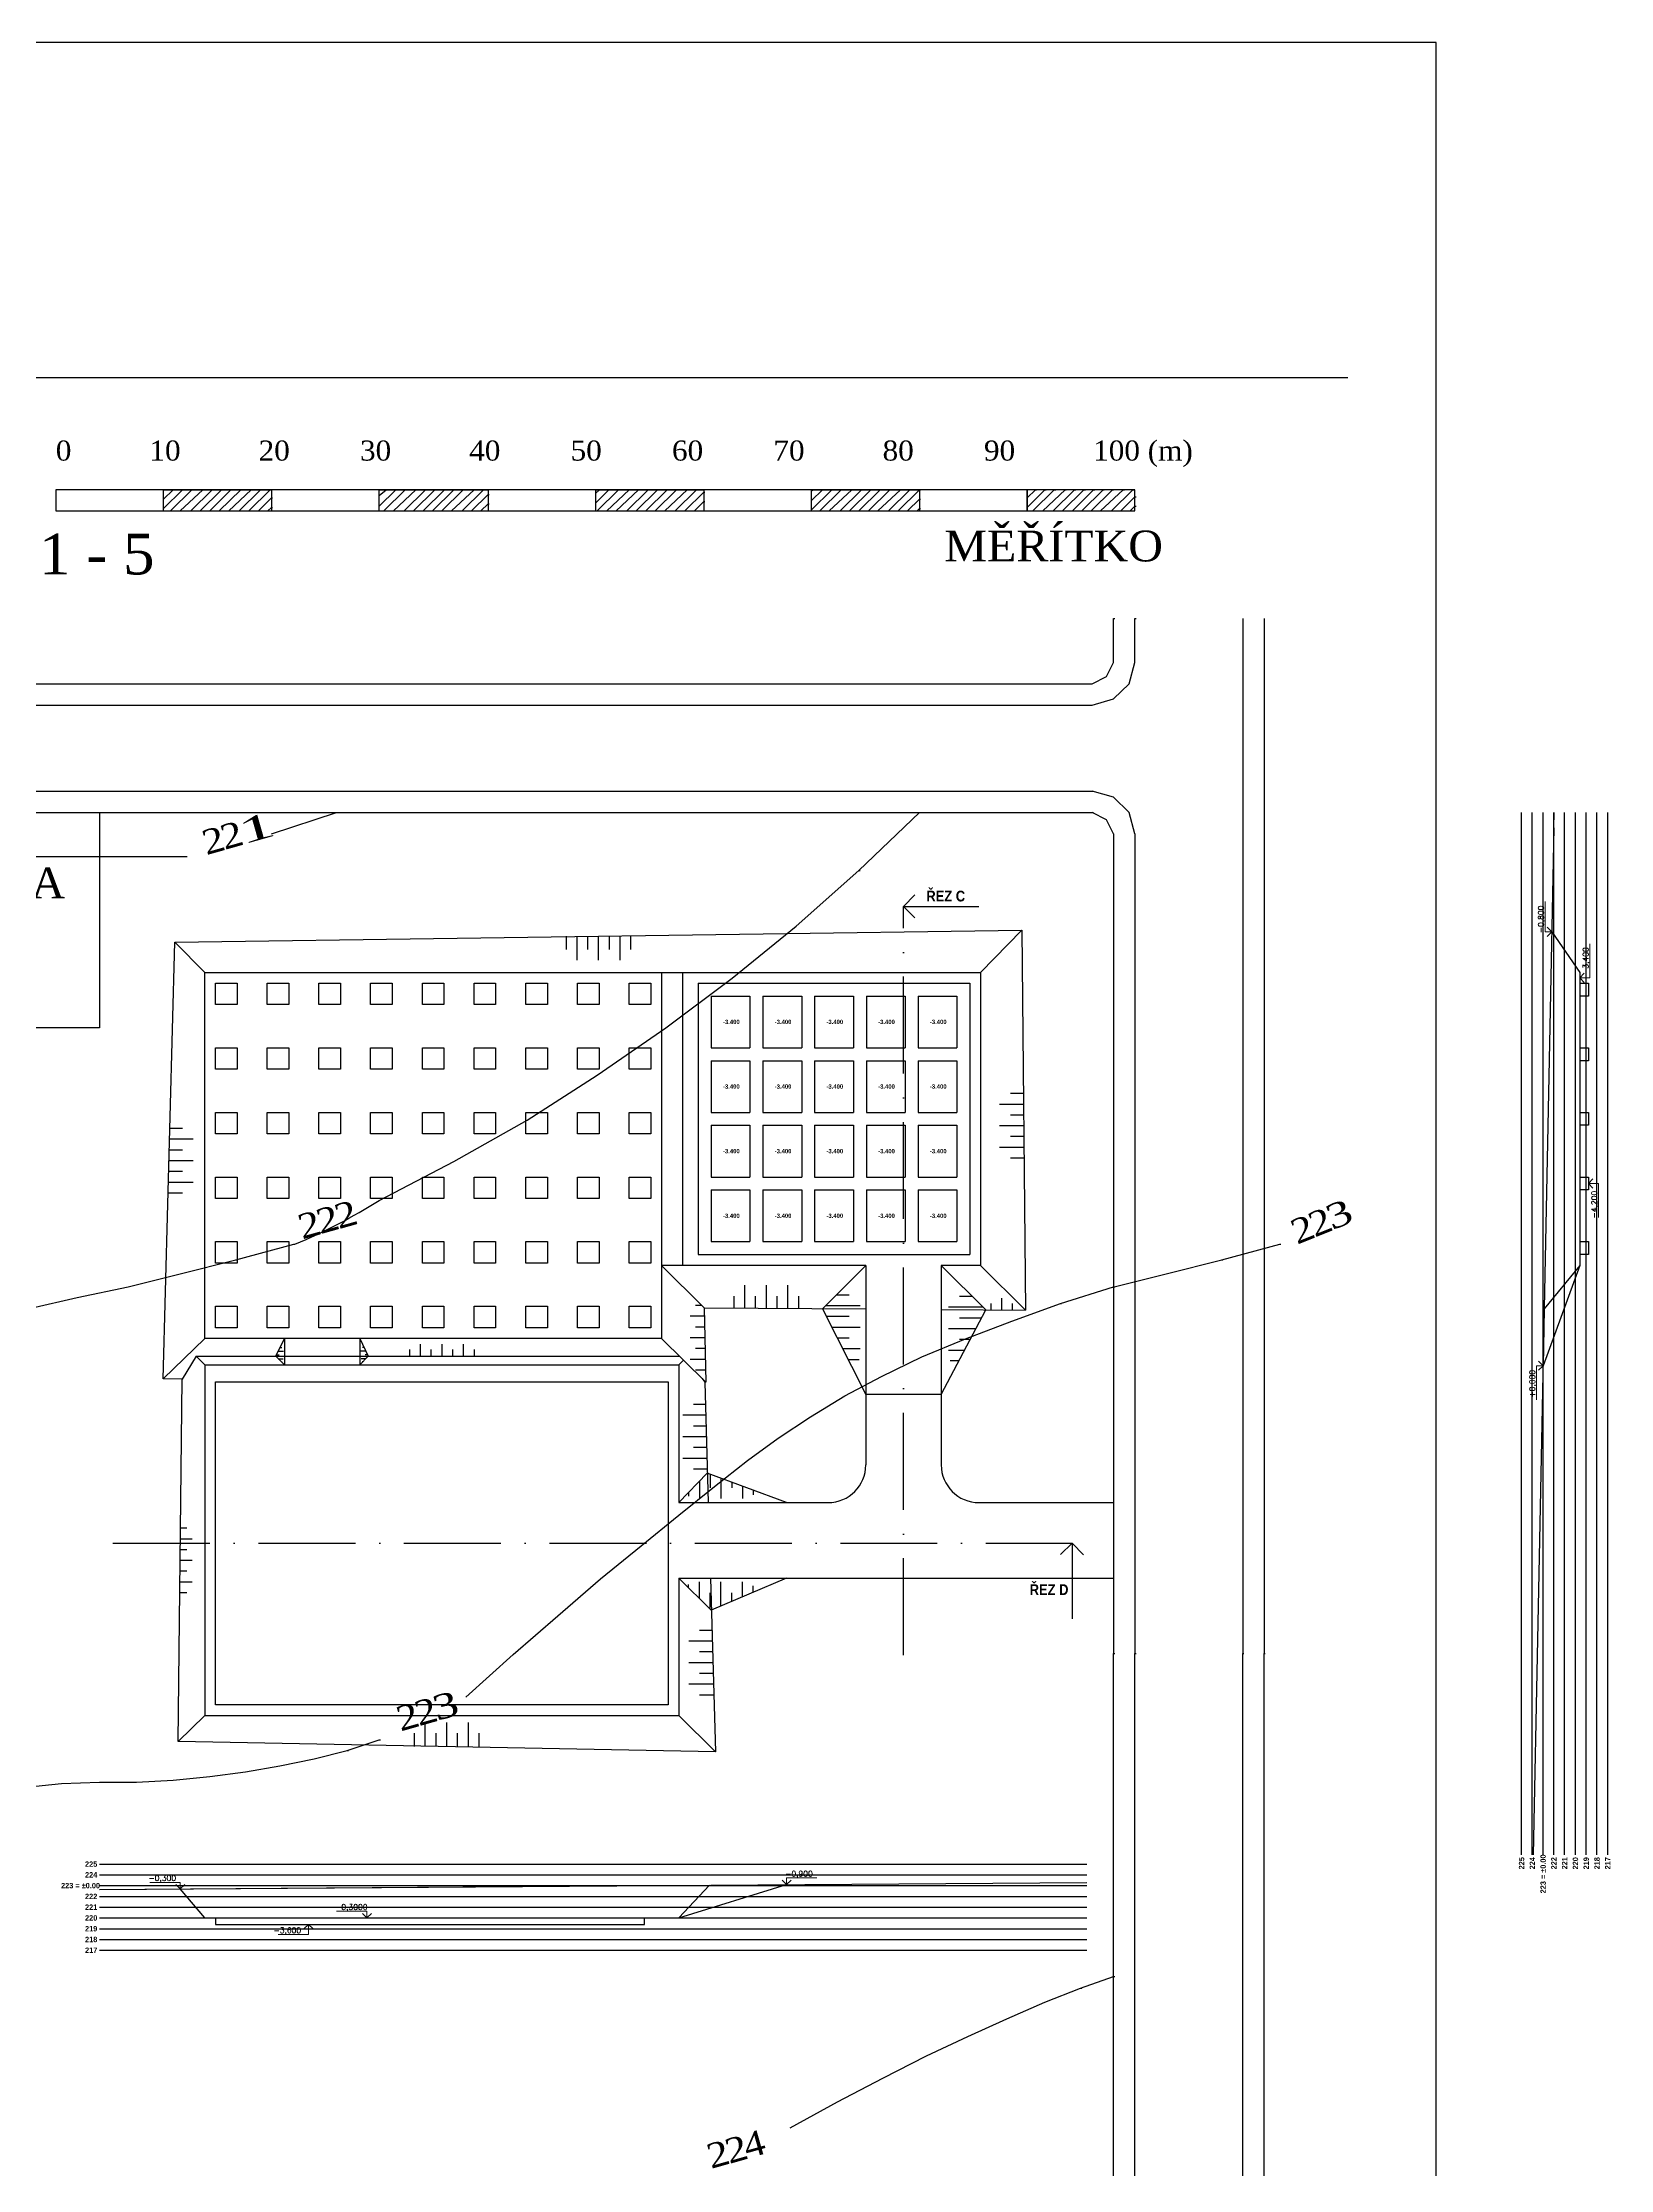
# Model space of a CAD drawing. Header units: millimetres. Extents: x -51 to 2999949, y -1641567 to 415040.
# Drawn here: x 1320620 to 1466125, y -521477 to -324029 of the extents above; entities that cross this region are included whole.
import ezdxf

# ---------------------------------------------------------------- set-up
doc = ezdxf.new("R2010")
doc.units = ezdxf.units.MM
doc.header["$LTSCALE"] = 75
doc.header["$MEASUREMENT"] = 0
doc.linetypes.add('ACAD_ISO10W100', pattern=[18, 12, -3, 0, -3])
doc.layers.get('0').update_dxf_attribs({"linetype": 'CONTINUOUS'})
for name, color, linetype in [('cesty', 161, 'CONTINUOUS'), ('DNO', 210, 'CONTINUOUS'), ('objekt A patky', 130, 'CONTINUOUS'), ('objekt A+B', 10, 'CONTINUOUS'), ('objekt B pasy', 140, 'CONTINUOUS'), ('objekt C', 30, 'CONTINUOUS'), ('objekt C deska', 150, 'CONTINUOUS'), ('svahování', 80, 'CONTINUOUS'), ('TEXT hloubky ŘEZ', 255, 'CONTINUOUS'), ('TEXT hlouby PPD', 255, 'CONTINUOUS'), ('ŘEZ', 10, 'ACAD_ISO10W100'), ('ŘEZ bílá', 251, 'CONTINUOUS'), ('ŘEZ červená', 10, 'CONTINUOUS')]:
    doc.layers.add(name, color=color, linetype=linetype)
doc.layers.add('texty', color=255, linetype='CONTINUOUS', lineweight=15)
doc.styles.add('hloubky patek a pasu', font='ariblk.ttf', dxfattribs={"width": 0.75, "height": 400})
doc.styles.add('romans', font='romans.shx')
doc.styles.add('TIMESNEWROMAN', font='times.ttf')
doc.styles.add('ŘEZ', font='ariblk.ttf', dxfattribs={"width": 0.75, "height": 1000})
doc.styles.add('ŘEZ HLOUBKY', font='ariblk.ttf', dxfattribs={"width": 0.75, "height": 500})

# ---------------------------------------------------------------- blocks, each defined once
blk = doc.blocks.new('*U48')
at = {"layer": 'objekt A patky', "extrusion": (3.35875e-15, -3.39308e-16, -1)}
blk.add_lwpolyline([(1000, 1000), (-1000, 1000), (-1000, -1000), (1000, -1000)], close=True, dxfattribs=at)
blk = doc.blocks.new('*U49')
at = {"layer": 'objekt A patky', "color": 0, "linetype": 'ByBlock', "lineweight": -2, "transparency": 16777216}
for p in [(-38400, 30000), (-33600, 30000), (-28800, 30000), (-24000, 30000), (-19200, 30000), (-14400, 30000), (-9600, 30000), (-4800, 30000), (0, 30000), (-38400, 24000), (-33600, 24000), (-28800, 24000), (-24000, 24000), (-19200, 24000), (-14400, 24000), (-9600, 24000), (-4800, 24000), (0, 24000), (-38400, 18000), (-33600, 18000), (-28800, 18000), (-24000, 18000), (-19200, 18000), (-14400, 18000), (-9600, 18000), (-4800, 18000), (0, 18000), (-38400, 12000), (-33600, 12000), (-28800, 12000), (-24000, 12000), (-19200, 12000), (-14400, 12000), (-9600, 12000), (-4800, 12000), (0, 12000), (-38400, 6000), (-33600, 6000), (-28800, 6000), (-24000, 6000), (-19200, 6000), (-14400, 6000), (-9600, 6000), (-4800, 6000), (0, 6000), (-38400, 0), (-33600, 0), (-28800, 0), (-24000, 0), (-19200, 0), (-14400, 0), (-9600, 0), (-4800, 0), (0, 0)]:
    blk.add_blockref('*U48', p, dxfattribs=at)
blk = doc.blocks.new('*U46')
at = {"layer": 'DNO'}
for p, q in [((-400, 600), (400, 600)), ((400, 600), (400, -600)), ((400, -600), (-400, -600))]:
    blk.add_line(p, q, dxfattribs=at)
blk = doc.blocks.new('*U47')
at = {"layer": 'DNO', "color": 0, "linetype": 'ByBlock', "lineweight": -2, "transparency": 16777216}
for p in [(0, 0), (0, -6000), (0, -12000), (0, -18000), (0, -24000)]:
    blk.add_blockref('*U46', p, dxfattribs=at)

msp = doc.modelspace()

# ---------------------------------------------------------------- linework, layer by layer
for p, q in [((1248166.6185, -355109.7774), (1441752.1823, -355109.7774)), ((1269847.5854, -393533.6957), (1418142.3038, -393533.6957)), ((1269847.5854, -395514.0429), (1418142.3038, -395514.0429)), ((1331855.6645, -399577.6082), (1334041.7669, -399577.6082))]:
    msp.add_line(p, q)
msp.add_lwpolyline([(1239948.9938, -324028.7453), (1239948.9938, -621028.7453), (1449948.9938, -621028.7453), (1449948.9938, -324028.7453)], close=True)
for points in [[(1321851.0381, -367506.2352), (1331855.6645, -367506.2352), (1331855.6645, -365551.6059), (1341860.2843, -365551.6059), (1341860.2843, -367506.2352), (1351864.9041, -367506.2352), (1351864.9041, -365551.6059), (1361972.395, -365551.6059), (1361972.395, -367506.2352), (1371977.0279, -367506.2352), (1371977.0279, -365551.6059), (1381981.6346, -365551.6059), (1381981.6346, -367506.2352), (1391986.2675, -367506.2352), (1391986.2675, -365551.6059), (1401990.8873, -365551.6059), (1401990.8873, -367506.2352), (1411995.5072, -367506.2352), (1411995.5072, -365551.6059), (1321851.0381, -365551.6059), (1321851.0381, -367506.2352), (1412098.3783, -367506.2352)], [(1331855.6645, -366426.0626), (1332730.1081, -365551.6059), (1332832.9792, -365551.6059)], [(1331855.6645, -367300.493), (1333604.5386, -365551.6059), (1333707.4097, -365551.6059)], [(1332498.635, -367506.2352), (1334478.9821, -365551.6059), (1334607.5841, -365551.6059)], [(1333398.7964, -367506.2352), (1335482.0146, -365551.6059), (1335584.8857, -365551.6059)], [(1334376.098, -367506.2352), (1336356.4582, -365551.6059), (1336459.3293, -365551.6059)], [(1335250.5546, -367506.2352), (1337230.9018, -365551.6059), (1337359.4906, -365551.6059)], [(1336150.7029, -367506.2352), (1338105.3322, -365551.6059), (1338233.9211, -365551.6059)], [(1337025.1465, -367506.2352), (1339005.4936, -365551.6059), (1339108.3778, -365551.6059)], [(1337899.5901, -367506.2352), (1339982.8083, -365551.6059), (1340085.6794, -365551.6059)], [(1338876.8916, -367506.2352), (1340857.2519, -365551.6059), (1340985.8407, -365551.6059)], [(1339777.0661, -367506.2352), (1341757.4132, -365551.6059), (1341860.2843, -365551.6059)], [(1340651.4966, -367506.2352), (1341860.2843, -366297.4475), (1341963.1554, -366297.4475)], [(1341525.9402, -367506.2352), (1341860.2843, -367197.6219), (1341963.1554, -367197.6219)], [(1351864.9041, -366091.7053), (1352507.8746, -365551.6059), (1352636.4766, -365551.6059)], [(1351864.9041, -367069.0331), (1353408.036, -365551.6059), (1353510.9071, -365551.6059)], [(1352302.1194, -367506.2352), (1354282.4665, -365551.6059), (1354385.3507, -365551.6059)], [(1353176.5629, -367506.2352), (1355259.7942, -365551.6059), (1355388.3831, -365551.6059)], [(1354179.5954, -367506.2352), (1356159.9425, -365551.6059), (1356262.8136, -365551.6059)], [(1355054.039, -367506.2352), (1357034.3861, -365551.6059), (1357137.2703, -365551.6059)], [(1355928.4825, -367506.2352), (1357908.8297, -365551.6059), (1358011.7008, -365551.6059)], [(1356802.913, -367506.2352), (1358783.2602, -365551.6059), (1358886.1443, -365551.6059)], [(1357677.3566, -367506.2352), (1359657.7168, -365551.6059), (1359786.3057, -365551.6059)], [(1358577.518, -367506.2352), (1360660.7362, -365551.6059), (1360763.6073, -365551.6059)], [(1359554.8326, -367506.2352), (1361535.1798, -365551.6059), (1361638.064, -365551.6059)], [(1360429.2762, -367506.2352), (1361972.395, -365988.8342), (1362075.2792, -365988.8342)], [(1361303.7067, -367506.2352), (1361972.395, -366863.2647), (1362075.2792, -366863.2647)], [(1371977.0279, -365860.2453), (1372311.359, -365551.6059), (1372414.2432, -365551.6059)], [(1371977.0279, -366760.3936), (1373185.8156, -365551.6059), (1373288.6867, -365551.6059)], [(1372079.899, -367506.2352), (1374060.2461, -365551.6059), (1374188.835, -365551.6059)], [(1372980.0473, -367506.2352), (1375063.2786, -365551.6059), (1375166.1628, -365551.6059)], [(1373854.5039, -367506.2352), (1375937.7222, -365551.6059), (1376040.5933, -365551.6059)], [(1374831.8055, -367506.2352), (1376812.1527, -365551.6059), (1376915.0368, -365551.6059)], [(1375706.2491, -367506.2352), (1377686.6093, -365551.6059), (1377815.1982, -365551.6059)], [(1376606.4105, -367506.2352), (1378586.7576, -365551.6059), (1378689.6287, -365551.6059)], [(1377480.841, -367506.2352), (1379461.2012, -365551.6059), (1379564.0723, -365551.6059)], [(1378355.2976, -367506.2352), (1380438.5158, -365551.6059), (1380567.1047, -365551.6059)], [(1379332.5992, -367506.2352), (1381312.9463, -365551.6059), (1381441.5483, -365551.6059)], [(1380232.7737, -367506.2352), (1381981.6346, -365757.3481), (1382084.5188, -365757.3481)], [(1381107.2041, -367506.2352), (1381981.6346, -366631.8047), (1382084.5188, -366631.8047)], [(1391986.2675, -365654.477), (1392089.1386, -365551.6059), (1392217.7275, -365551.6059)], [(1391986.2675, -366528.9336), (1392989.3, -365551.6059), (1393092.1842, -365551.6059)], [(1391986.2675, -367403.3641), (1393863.7436, -365551.6059), (1393966.6147, -365551.6059)], [(1392757.8269, -367506.2352), (1394738.1741, -365551.6059), (1394841.0452, -365551.6059)], [(1393632.2705, -367506.2352), (1395715.5018, -365551.6059), (1395844.0907, -365551.6059)], [(1394635.303, -367506.2352), (1396615.6501, -365551.6059), (1396718.5212, -365551.6059)], [(1395509.7465, -367506.2352), (1397490.0937, -365551.6059), (1397592.9778, -365551.6059)], [(1396384.1901, -367506.2352), (1398364.5372, -365551.6059), (1398467.4083, -365551.6059)], [(1397258.6206, -367506.2352), (1399238.9677, -365551.6059), (1399341.8388, -365551.6059)], [(1398133.0642, -367506.2352), (1400242.0133, -365551.6059), (1400344.8844, -365551.6059)], [(1399136.0966, -367506.2352), (1401116.4438, -365551.6059), (1401219.3149, -365551.6059)], [(1400010.5402, -367506.2352), (1401990.8873, -365551.6059), (1402093.7715, -365551.6059)], [(1400884.9838, -367506.2352), (1401990.8873, -366426.0626), (1402093.7715, -366426.0626)], [(1411995.5072, -367506.2352), (1422000.127, -367506.2352), (1422000.127, -365551.6059), (1411995.5072, -365551.6059), (1411995.5072, -367506.2352), (1412098.3783, -367506.2352)], [(1411995.5072, -366297.4475), (1412767.0666, -365551.6059), (1412869.9507, -365551.6059)], [(1411995.5072, -367197.6219), (1413641.5101, -365551.6059), (1413744.3943, -365551.6059)], [(1412535.6066, -367506.2352), (1414515.9537, -365551.6059), (1414644.5426, -365551.6059)], [(1413435.7549, -367506.2352), (1415518.9862, -365551.6059), (1415621.8703, -365551.6059)], [(1414413.0826, -367506.2352), (1416393.4297, -365551.6059), (1416496.3008, -365551.6059)], [(1415287.5131, -367506.2352), (1417267.8602, -365551.6059), (1417396.4622, -365551.6059)], [(1416187.6745, -367506.2352), (1418142.3038, -365551.6059), (1418270.9058, -365551.6059)], [(1417062.118, -367506.2352), (1419042.4652, -365551.6059), (1419145.3363, -365551.6059)], [(1417936.5485, -367506.2352), (1419916.8957, -365551.6059), (1420019.7798, -365551.6059)], [(1418811.0052, -367506.2352), (1420894.2234, -365551.6059), (1421022.8123, -365551.6059)], [(1419814.0246, -367506.2352), (1421794.3717, -365551.6059), (1421897.2559, -365551.6059)], [(1420688.4681, -367506.2352), (1422000.127, -366194.5764), (1422103.0111, -366194.5764)], [(1421562.9117, -367506.2352), (1422000.127, -367069.0331), (1422103.0111, -367069.0331)], [(1401785.1321, -367506.2352), (1401990.8873, -367300.493), (1402093.7715, -367300.493)], [(1265784.0135, -377510.8681), (1265784.0135, -381574.4335), (1266324.1064, -383554.7806), (1267764.3607, -384969.3105), (1269847.5854, -385535.1277), (1418039.4327, -385535.1277), (1420019.7798, -384969.3105), (1421460.0406, -383554.7806), (1422000.127, -381574.4335), (1422000.127, -377510.8681), (1422103.0111, -377510.8681)], [(1267764.3607, -377510.8681), (1267764.3607, -381574.4335), (1268407.3312, -382886.0923), (1269847.5854, -383554.7806), (1418039.4327, -383554.7806), (1419351.0915, -382886.0923), (1420019.7798, -381574.4335), (1420019.7798, -377510.8681), (1420122.664, -377510.8681)], [(1432004.7468, -377510.8681), (1432004.7468, -473570.6542), (1432107.6179, -473570.6542)], [(1433985.0939, -377510.8681), (1433985.0939, -473570.6542), (1434087.9781, -473570.6542)], [(1422000.127, -397494.39), (1421460.0406, -395514.0429), (1420019.7798, -394073.7952), (1418039.4327, -393533.6957), (1418142.3038, -393533.6957)], [(1267764.3607, -415497.5647), (1267764.3607, -395514.0429), (1325914.6166, -395514.0429), (1325914.6166, -415497.5647), (1295797.873, -415497.5647), (1295797.873, -395514.0429), (1295797.873, -415497.5647), (1267764.3607, -415497.5647), (1267867.2383, -415497.5647)], [(1341860.2843, -397494.39), (1347904.1968, -395514.0429), (1348007.081, -395514.0429)], [(1396384.1901, -400889.267), (1401990.8873, -395514.0429), (1402093.7715, -395514.0429)], [(1420019.7798, -397494.39), (1419351.0915, -396182.7312), (1418039.4327, -395514.0429), (1418142.3038, -395514.0429)], [(1420019.7798, -397494.39), (1420019.7798, -473570.6542), (1420122.664, -473570.6542)], [(1422000.127, -397494.39), (1422000.127, -473570.6542), (1422103.0111, -473570.6542)], [(1267764.3607, -405492.9318), (1271725.0615, -404181.273), (1275454.2892, -402869.6142), (1278977.7682, -401892.3126), (1282269.7742, -400992.1381), (1285458.909, -400349.1676), (1288416.5708, -399911.9654), (1291271.3615, -399680.4793), (1293817.5258, -399577.6082), (1331958.5356, -399577.6082)], [(1351864.9041, -431520.3923), (1358783.2602, -427894.0291), (1365598.7582, -424061.9237), (1372079.899, -419895.4873), (1378458.1687, -415497.5647), (1384630.6832, -410893.8999), (1390571.7376, -406058.749), (1396384.1901, -400889.267), (1396487.0612, -400889.267)], [(1338568.2784, -437024.2053), (1343943.5025, -435583.9576), (1344046.3736, -435583.9576)], [(1430059.47, -437024.2053), (1435434.6942, -435583.9576), (1435537.5653, -435583.9576)], [(1267764.3607, -455567.4795), (1274142.6304, -453149.9171), (1280057.954, -451066.6858), (1285664.6577, -449189.2098), (1290834.1397, -447543.2199), (1295669.2776, -446231.5611), (1300067.2001, -445022.7733), (1304156.4898, -444148.3167), (1307885.7175, -443608.2172), (1311512.0742, -443042.4262), (1315369.8973, -442296.5846), (1319536.3469, -441524.999), (1323831.3918, -440521.9797), (1328563.6455, -439544.6519), (1333398.7964, -438335.8642), (1338568.2784, -437024.2053), (1338671.1495, -437024.2053)], [(1419951.4623, -439566.0014), (1420054.8371, -439544.6519), (1424889.9881, -438335.8642), (1430059.47, -437024.2053), (1430162.3411, -437024.2053)], [(1415081.7709, -441087.7969), (1420019.7798, -439544.6519), (1420122.664, -439544.6519)], [(1359889.1768, -477634.2326), (1364287.0994, -473673.5253), (1368453.5358, -470072.9061), (1372414.2432, -466652.2982), (1376169.1821, -463591.7653), (1379666.9564, -460736.9615), (1382984.6802, -458087.926), (1386045.2262, -455670.3506), (1388900.0038, -453587.1324), (1391883.3964, -451606.7852), (1395072.5313, -449652.1559), (1398467.4083, -447877.551), (1402222.3604, -446025.7927), (1406285.9257, -444379.8028), (1410580.9772, -442733.7868), (1415081.7709, -441087.7969), (1415184.642, -441087.7969)], [(1265784.0135, -473570.6542), (1265784.0135, -555587.9794), (1266324.1064, -557671.2042), (1267764.3607, -559111.4584), (1269847.5854, -559651.5513), (1418039.4327, -559651.5513), (1420019.7798, -559111.4584), (1421460.0406, -557671.2042), (1422000.127, -555587.9794), (1422000.127, -473570.6542), (1422103.0111, -473570.6542)], [(1267764.3607, -473570.6542), (1267764.3607, -555587.9794), (1268407.3312, -557002.5159), (1269847.5854, -557671.2042), (1418039.4327, -557671.2042), (1419351.0915, -557002.5159), (1420019.7798, -555587.9794), (1420019.7798, -473570.6542), (1420122.664, -473570.6542)], [(1432004.7468, -575674.3789), (1432004.7468, -473570.6542), (1432107.6179, -473570.6542)], [(1433985.0939, -575674.3789), (1433985.0939, -473570.6542), (1434087.9781, -473570.6542)], [(1348881.5245, -482572.2416), (1351864.9041, -481594.94), (1351967.7883, -481594.94)], [(1319099.1251, -485992.8495), (1322391.1376, -485658.5053), (1325914.6166, -485529.9165), (1329335.2179, -485529.9165), (1332730.1081, -485324.1612), (1336150.7029, -484989.817), (1339442.7089, -484552.5887), (1342631.8437, -484012.5023), (1345820.9786, -483343.801), (1348881.5245, -482572.2416), (1349010.1134, -482572.2416)], [(1390005.9204, -517601.2894), (1394403.843, -515183.714), (1398595.9972, -512997.6116), (1402659.5756, -510914.3802), (1406491.681, -509139.7884), (1410118.0311, -507493.7854), (1413641.5101, -505950.6535), (1416933.5292, -504638.9947), (1417062.118, -504638.9947)], [(1416933.5292, -504638.9947), (1420019.7798, -503558.8089), (1420122.664, -503558.8089)]]:
    msp.add_lwpolyline(points)
msp.add_open_spline([(1344046.3736, -435583.9576), (1346855.9695, -434432.8549), (1349416.5218, -433032.7085), (1351864.9041, -431520.3923)], degree=3)
at = {"layer": 'cesty'}
for p, q in [((1397019.7798, -437545.6542), (1392997.2698, -441568.1643)), ((1397019.7798, -437545.6542), (1397019.7798, -456070.6542)), ((1404019.7798, -437545.6542), (1404019.7798, -456070.6542)), ((1404019.7798, -437545.6542), (1408154.5737, -441680.4481)), ((1404019.7798, -437545.6542), (1404019.7798, -449545.6542)), ((1392997.2698, -441568.1643), (1397019.7798, -449545.6542)), ((1397019.7798, -441597.9626), (1397019.7798, -453597.9626)), ((1404019.7798, -449545.6542), (1408154.5737, -441680.4481)), ((1342262.7267, -445988.6011), (1343069.7798, -444345.6542)), ((1343069.7798, -446795.6542), (1342262.7267, -445988.6011)), ((1343069.7798, -444345.6542), (1343069.7798, -446795.6542)), ((1350069.7798, -444345.6542), (1350069.7798, -446795.6542)), ((1350069.7798, -444345.6542), (1350848.9011, -445988.6011)), ((1350069.7798, -446795.6542), (1350848.9011, -445988.6011)), ((1404019.7798, -449545.6542), (1397019.7798, -449545.6542)), ((1379669.7798, -459570.6542), (1382313.0059, -456832.6675)), ((1389669.7798, -459570.6542), (1382313.0059, -456832.6675)), ((1379669.7798, -459570.6542), (1393519.7798, -459570.6542)), ((1379669.7798, -459570.6542), (1389669.7798, -459570.6542)), ((1407519.7798, -459570.6542), (1416019.7798, -459570.6542)), ((1407519.7798, -459570.6542), (1420019.7798, -459570.6542)), ((1379669.7798, -466570.6542), (1420019.7798, -466570.6542)), ((1379669.7798, -466570.6542), (1382680.984, -469554.1628)), ((1389669.7798, -466570.6542), (1382680.984, -469554.1628))]:
    msp.add_line(p, q, dxfattribs=at)
for centre, start, end in [((1393519.7798, -456070.6542), 270, 0), ((1407519.7798, -456070.6542), 180, 270)]:
    msp.add_arc(centre, 3500, start, end, dxfattribs=at)
at = {"layer": 'DNO'}
for p, q in [((1460681.6732, -406579.7231), (1463275.0075, -410345.6542)), ((1463275.0075, -410345.6542), (1463275.0075, -437545.6542)), ((1463275.0075, -437545.6542), (1459875.0075, -446865.422)), ((1463275.0075, -437545.6542), (1459980.4811, -441597.9626)), ((1459980.4811, -441597.9626), (1459875.0075, -446865.422)), ((1335669.7798, -498126.9164), (1333400.9031, -495434.8726)), ((1379669.7798, -498126.9164), (1389669.7798, -495032.5409)), ((1379669.7798, -498126.9164), (1382501.3986, -495083.796)), ((1335669.7798, -498126.9164), (1379669.7798, -498126.9164)), ((1336669.7798, -498126.9164), (1336669.7798, -498726.9164)), ((1336669.7798, -498726.9164), (1376470.7233, -498726.9164)), ((1376470.7233, -498726.9164), (1376470.7233, -498126.9164))]:
    msp.add_line(p, q, dxfattribs=at)
at = {"layer": 'objekt A+B'}
for p, q in [((1332896.208, -407535.318), (1411498.657, -406424.5796)), ((1407669.7798, -410345.6542), (1411498.657, -406424.5796)), ((1411498.657, -406424.5796), (1411841.4152, -441707.7598)), ((1331800.0449, -448091.7656), (1332896.208, -407535.318)), ((1332896.208, -407535.318), (1335669.7798, -410345.6542)), ((1335669.7798, -410345.6542), (1407669.7798, -410345.6542)), ((1335669.7798, -444345.6542), (1335669.7798, -410345.6542)), ((1378069.7798, -410345.6542), (1378069.7798, -437545.6542)), ((1378069.7798, -410345.6542), (1378069.7798, -437545.6542)), ((1380019.7798, -410345.6542), (1380019.7798, -437545.6542)), ((1380019.7798, -410345.6542), (1380019.7798, -437545.6542)), ((1407669.7798, -410345.6542), (1407669.7798, -437545.6542)), ((1397019.7798, -437545.6542), (1378069.7798, -437545.6542)), ((1378069.7798, -437545.6542), (1378069.7798, -444345.6542)), ((1378069.7798, -437545.6542), (1382010.904, -441486.7784)), ((1407669.7798, -437545.6542), (1404019.7798, -437545.6542)), ((1407669.7798, -437545.6542), (1411831.8143, -441707.6887)), ((1382010.904, -441486.7784), (1382185.7949, -448383.0771)), ((1382010.904, -441486.7784), (1397019.7798, -441597.9626)), ((1404019.7798, -441649.8179), (1411841.4152, -441707.7598)), ((1335669.7798, -444345.6542), (1331800.0449, -448091.7656)), ((1378069.7798, -444345.6542), (1335669.7798, -444345.6542)), ((1378069.7798, -444345.6542), (1382185.7949, -448383.0771)), ((1333562.1238, -448101.9533), (1331800.0449, -448091.7656)), ((1382185.7949, -448383.0771), (1382068.576, -448382.3993))]:
    msp.add_line(p, q, dxfattribs=at)
at = {"layer": 'objekt B pasy', "extrusion": (3.35875e-15, -3.39308e-16, -1)}
for p, q in [((1381469.7798, -411345.6542), (1381469.7798, -436545.6542)), ((1381469.7798, -411345.6542), (1406669.7798, -411345.6542)), ((1381469.7798, -411345.6542), (1381469.7798, -436545.6542)), ((1381469.7798, -411345.6542), (1406669.7798, -411345.6542)), ((1382669.7798, -412545.6542), (1386269.7798, -412545.6542)), ((1382669.7798, -412545.6542), (1382669.7798, -417345.6542)), ((1382669.7798, -412545.6542), (1386269.7798, -412545.6542)), ((1382669.7798, -412545.6542), (1382669.7798, -417345.6542)), ((1386269.7798, -412545.6542), (1386269.7798, -417345.6542)), ((1386269.7798, -412545.6542), (1386269.7798, -417345.6542)), ((1387469.7798, -412545.6542), (1391069.7798, -412545.6542)), ((1387469.7798, -412545.6542), (1387469.7798, -417345.6542)), ((1387469.7798, -412545.6542), (1391069.7798, -412545.6542)), ((1387469.7798, -412545.6542), (1387469.7798, -417345.6542)), ((1391069.7798, -412545.6542), (1391069.7798, -417345.6542)), ((1391069.7798, -412545.6542), (1391069.7798, -417345.6542)), ((1392269.7798, -412545.6542), (1395869.7798, -412545.6542)), ((1392269.7798, -412545.6542), (1392269.7798, -417345.6542)), ((1392269.7798, -412545.6542), (1395869.7798, -412545.6542)), ((1392269.7798, -412545.6542), (1392269.7798, -417345.6542)), ((1395869.7798, -412545.6542), (1395869.7798, -417345.6542)), ((1395869.7798, -412545.6542), (1395869.7798, -417345.6542)), ((1397069.7798, -412545.6542), (1400669.7798, -412545.6542)), ((1397069.7798, -412545.6542), (1397069.7798, -417345.6542)), ((1397069.7798, -412545.6542), (1400669.7798, -412545.6542)), ((1397069.7798, -412545.6542), (1397069.7798, -417345.6542)), ((1400669.7798, -412545.6542), (1400669.7798, -417345.6542)), ((1400669.7798, -412545.6542), (1400669.7798, -417345.6542)), ((1401869.7798, -412545.6542), (1405469.7798, -412545.6542)), ((1401869.7798, -412545.6542), (1401869.7798, -417345.6542)), ((1401869.7798, -412545.6542), (1405469.7798, -412545.6542)), ((1401869.7798, -412545.6542), (1401869.7798, -417345.6542)), ((1405469.7798, -412545.6542), (1405469.7798, -417345.6542)), ((1405469.7798, -412545.6542), (1405469.7798, -417345.6542)), ((1406669.7798, -411345.6542), (1406669.7798, -436545.6542)), ((1406669.7798, -411345.6542), (1406669.7798, -436545.6542)), ((1382669.7798, -417345.6542), (1386269.7798, -417345.6542)), ((1382669.7798, -417345.6542), (1386269.7798, -417345.6542)), ((1382669.7798, -418545.6542), (1386269.7798, -418545.6542)), ((1382669.7798, -418545.6542), (1382669.7798, -423345.6542)), ((1382669.7798, -418545.6542), (1386269.7798, -418545.6542)), ((1382669.7798, -418545.6542), (1382669.7798, -423345.6542)), ((1386269.7798, -418545.6542), (1386269.7798, -423345.6542)), ((1386269.7798, -418545.6542), (1386269.7798, -423345.6542)), ((1387469.7798, -417345.6542), (1391069.7798, -417345.6542)), ((1387469.7798, -417345.6542), (1391069.7798, -417345.6542)), ((1387469.7798, -418545.6542), (1391069.7798, -418545.6542)), ((1387469.7798, -418545.6542), (1387469.7798, -423345.6542)), ((1387469.7798, -418545.6542), (1391069.7798, -418545.6542)), ((1387469.7798, -418545.6542), (1387469.7798, -423345.6542)), ((1391069.7798, -418545.6542), (1391069.7798, -423345.6542)), ((1391069.7798, -418545.6542), (1391069.7798, -423345.6542)), ((1392269.7798, -417345.6542), (1395869.7798, -417345.6542)), ((1392269.7798, -417345.6542), (1395869.7798, -417345.6542)), ((1392269.7798, -418545.6542), (1395869.7798, -418545.6542)), ((1392269.7798, -418545.6542), (1392269.7798, -423345.6542)), ((1392269.7798, -418545.6542), (1395869.7798, -418545.6542)), ((1392269.7798, -418545.6542), (1392269.7798, -423345.6542)), ((1395869.7798, -418545.6542), (1395869.7798, -423345.6542)), ((1395869.7798, -418545.6542), (1395869.7798, -423345.6542)), ((1397069.7798, -417345.6542), (1400669.7798, -417345.6542)), ((1397069.7798, -417345.6542), (1400669.7798, -417345.6542)), ((1397069.7798, -418545.6542), (1400669.7798, -418545.6542)), ((1397069.7798, -418545.6542), (1397069.7798, -423345.6542)), ((1397069.7798, -418545.6542), (1400669.7798, -418545.6542)), ((1397069.7798, -418545.6542), (1397069.7798, -423345.6542)), ((1400669.7798, -418545.6542), (1400669.7798, -423345.6542)), ((1400669.7798, -418545.6542), (1400669.7798, -423345.6542)), ((1401869.7798, -417345.6542), (1405469.7798, -417345.6542)), ((1401869.7798, -417345.6542), (1405469.7798, -417345.6542)), ((1401869.7798, -418545.6542), (1405469.7798, -418545.6542)), ((1401869.7798, -418545.6542), (1401869.7798, -423345.6542)), ((1401869.7798, -418545.6542), (1405469.7798, -418545.6542)), ((1401869.7798, -418545.6542), (1401869.7798, -423345.6542)), ((1405469.7798, -418545.6542), (1405469.7798, -423345.6542)), ((1405469.7798, -418545.6542), (1405469.7798, -423345.6542)), ((1382669.7798, -423345.6542), (1386269.7798, -423345.6542)), ((1382669.7798, -423345.6542), (1386269.7798, -423345.6542)), ((1387469.7798, -423345.6542), (1391069.7798, -423345.6542)), ((1387469.7798, -423345.6542), (1391069.7798, -423345.6542)), ((1392269.7798, -423345.6542), (1395869.7798, -423345.6542)), ((1392269.7798, -423345.6542), (1395869.7798, -423345.6542)), ((1397069.7798, -423345.6542), (1400669.7798, -423345.6542)), ((1397069.7798, -423345.6542), (1400669.7798, -423345.6542)), ((1401869.7798, -423345.6542), (1405469.7798, -423345.6542)), ((1401869.7798, -423345.6542), (1405469.7798, -423345.6542)), ((1382669.7798, -424545.6542), (1386269.7798, -424545.6542)), ((1382669.7798, -424545.6542), (1382669.7798, -429345.6542)), ((1382669.7798, -424545.6542), (1386269.7798, -424545.6542)), ((1382669.7798, -424545.6542), (1382669.7798, -429345.6542)), ((1386269.7798, -424545.6542), (1386269.7798, -429345.6542)), ((1386269.7798, -424545.6542), (1386269.7798, -429345.6542)), ((1387469.7798, -424545.6542), (1391069.7798, -424545.6542)), ((1387469.7798, -424545.6542), (1387469.7798, -429345.6542)), ((1387469.7798, -424545.6542), (1391069.7798, -424545.6542)), ((1387469.7798, -424545.6542), (1387469.7798, -429345.6542)), ((1391069.7798, -424545.6542), (1391069.7798, -429345.6542)), ((1391069.7798, -424545.6542), (1391069.7798, -429345.6542)), ((1392269.7798, -424545.6542), (1395869.7798, -424545.6542)), ((1392269.7798, -424545.6542), (1392269.7798, -429345.6542)), ((1392269.7798, -424545.6542), (1395869.7798, -424545.6542)), ((1392269.7798, -424545.6542), (1392269.7798, -429345.6542)), ((1395869.7798, -424545.6542), (1395869.7798, -429345.6542)), ((1395869.7798, -424545.6542), (1395869.7798, -429345.6542)), ((1397069.7798, -424545.6542), (1400669.7798, -424545.6542)), ((1397069.7798, -424545.6542), (1397069.7798, -429345.6542)), ((1397069.7798, -424545.6542), (1400669.7798, -424545.6542)), ((1397069.7798, -424545.6542), (1397069.7798, -429345.6542)), ((1400669.7798, -424545.6542), (1400669.7798, -429345.6542)), ((1400669.7798, -424545.6542), (1400669.7798, -429345.6542)), ((1401869.7798, -424545.6542), (1405469.7798, -424545.6542)), ((1401869.7798, -424545.6542), (1401869.7798, -429345.6542)), ((1401869.7798, -424545.6542), (1405469.7798, -424545.6542)), ((1401869.7798, -424545.6542), (1401869.7798, -429345.6542)), ((1405469.7798, -424545.6542), (1405469.7798, -429345.6542)), ((1405469.7798, -424545.6542), (1405469.7798, -429345.6542)), ((1382669.7798, -429345.6542), (1386269.7798, -429345.6542)), ((1382669.7798, -429345.6542), (1386269.7798, -429345.6542)), ((1387469.7798, -429345.6542), (1391069.7798, -429345.6542)), ((1387469.7798, -429345.6542), (1391069.7798, -429345.6542)), ((1392269.7798, -429345.6542), (1395869.7798, -429345.6542)), ((1392269.7798, -429345.6542), (1395869.7798, -429345.6542)), ((1397069.7798, -429345.6542), (1400669.7798, -429345.6542)), ((1397069.7798, -429345.6542), (1400669.7798, -429345.6542)), ((1401869.7798, -429345.6542), (1405469.7798, -429345.6542)), ((1401869.7798, -429345.6542), (1405469.7798, -429345.6542)), ((1382669.7798, -430545.6542), (1386269.7798, -430545.6542)), ((1382669.7798, -430545.6542), (1382669.7798, -435345.6542)), ((1382669.7798, -430545.6542), (1386269.7798, -430545.6542)), ((1382669.7798, -430545.6542), (1382669.7798, -435345.6542)), ((1386269.7798, -430545.6542), (1386269.7798, -435345.6542)), ((1386269.7798, -430545.6542), (1386269.7798, -435345.6542)), ((1387469.7798, -430545.6542), (1391069.7798, -430545.6542)), ((1387469.7798, -430545.6542), (1387469.7798, -435345.6542)), ((1387469.7798, -430545.6542), (1391069.7798, -430545.6542)), ((1387469.7798, -430545.6542), (1387469.7798, -435345.6542)), ((1391069.7798, -430545.6542), (1391069.7798, -435345.6542)), ((1391069.7798, -430545.6542), (1391069.7798, -435345.6542)), ((1392269.7798, -430545.6542), (1395869.7798, -430545.6542)), ((1392269.7798, -430545.6542), (1392269.7798, -435345.6542)), ((1392269.7798, -430545.6542), (1395869.7798, -430545.6542)), ((1392269.7798, -430545.6542), (1392269.7798, -435345.6542)), ((1395869.7798, -430545.6542), (1395869.7798, -435345.6542)), ((1395869.7798, -430545.6542), (1395869.7798, -435345.6542)), ((1397069.7798, -430545.6542), (1400669.7798, -430545.6542)), ((1397069.7798, -430545.6542), (1397069.7798, -435345.6542)), ((1397069.7798, -430545.6542), (1400669.7798, -430545.6542)), ((1397069.7798, -430545.6542), (1397069.7798, -435345.6542)), ((1400669.7798, -430545.6542), (1400669.7798, -435345.6542)), ((1400669.7798, -430545.6542), (1400669.7798, -435345.6542)), ((1401869.7798, -430545.6542), (1405469.7798, -430545.6542)), ((1401869.7798, -430545.6542), (1401869.7798, -435345.6542)), ((1401869.7798, -430545.6542), (1405469.7798, -430545.6542)), ((1401869.7798, -430545.6542), (1401869.7798, -435345.6542)), ((1405469.7798, -430545.6542), (1405469.7798, -435345.6542)), ((1405469.7798, -430545.6542), (1405469.7798, -435345.6542)), ((1382669.7798, -435345.6542), (1386269.7798, -435345.6542)), ((1382669.7798, -435345.6542), (1386269.7798, -435345.6542)), ((1387469.7798, -435345.6542), (1391069.7798, -435345.6542)), ((1387469.7798, -435345.6542), (1391069.7798, -435345.6542)), ((1392269.7798, -435345.6542), (1395869.7798, -435345.6542)), ((1392269.7798, -435345.6542), (1395869.7798, -435345.6542)), ((1397069.7798, -435345.6542), (1400669.7798, -435345.6542)), ((1397069.7798, -435345.6542), (1400669.7798, -435345.6542)), ((1401869.7798, -435345.6542), (1405469.7798, -435345.6542)), ((1401869.7798, -435345.6542), (1405469.7798, -435345.6542)), ((1381469.7798, -436545.6542), (1406669.7798, -436545.6542)), ((1381469.7798, -436545.6542), (1406669.7798, -436545.6542))]:
    msp.add_line(p, q, dxfattribs=at)
at = {"layer": 'objekt C'}
for p, q in [((1334862.7267, -445988.6011), (1333562.1238, -448101.9533)), ((1335669.7798, -446795.6542), (1334862.7267, -445988.6011)), ((1334862.7267, -445988.6011), (1379744.7083, -445988.6011)), ((1333206.4049, -481735.8078), (1333562.1238, -448101.9533)), ((1335669.7798, -446795.6542), (1335669.7798, -479345.6542)), ((1335669.7798, -446795.6542), (1379669.7798, -446795.6542)), ((1379669.7798, -446795.6542), (1380106.3972, -446343.3839)), ((1379669.7798, -446795.6542), (1379669.7798, -459570.6542)), ((1381838.6105, -448042.5218), (1382068.576, -448382.3993)), ((1382068.576, -448382.3993), (1382392.2041, -459570.6542)), ((1379669.7798, -466570.6542), (1379669.7798, -479345.6542)), ((1382594.6839, -466570.6542), (1383061.4127, -482706.0925)), ((1335669.7798, -479345.6542), (1333206.4049, -481735.8078)), ((1335669.7798, -479345.6542), (1379669.7798, -479345.6542)), ((1379669.7798, -479345.6542), (1383061.4127, -482706.0925)), ((1383061.4127, -482706.0925), (1333206.4049, -481735.8078))]:
    msp.add_line(p, q, dxfattribs=at)
at = {"layer": 'objekt C deska', "extrusion": (1.93959e-16, -3.39308e-16, -1)}
for p, q in [((1336669.7798, -448345.6542), (1378669.7798, -448345.6542)), ((1336669.7798, -478345.6542), (1336669.7798, -448345.6542)), ((1378669.7798, -448345.6542), (1378669.7798, -478345.6542)), ((1378669.7798, -478345.6542), (1336669.7798, -478345.6542))]:
    msp.add_line(p, q, dxfattribs=at)
at = {"layer": 'svahování'}
for p, q in [((1369197.4325, -406979.9488), (1369197.4325, -408229.9488)), ((1370197.4325, -406979.9488), (1370197.4325, -409229.9488)), ((1371197.4325, -406979.9488), (1371197.4325, -408229.9488)), ((1372197.4325, -406979.9488), (1372197.4325, -409229.9488)), ((1373197.4325, -406965.8177), (1373197.4325, -408229.9488)), ((1374197.4325, -406951.6866), (1374197.4325, -409229.9488)), ((1375197.4325, -406937.5555), (1375197.4325, -408229.9488)), ((1411646.0646, -421598.5712), (1410439.3679, -421598.5712)), ((1411655.7791, -422598.5712), (1409439.3679, -422598.5712)), ((1411665.4936, -423598.5712), (1410439.3679, -423598.5712)), ((1332402.1826, -425813.5418), (1334598.1265, -425813.5418)), ((1332429.2107, -424813.5418), (1333598.1265, -424813.5418)), ((1411675.2081, -424598.5712), (1409439.3679, -424598.5712)), ((1411689.3679, -425598.5712), (1410439.3679, -425598.5712)), ((1332348.1265, -427813.5418), (1334598.1265, -427813.5418)), ((1332375.1545, -426813.5418), (1333598.1265, -426813.5418)), ((1411689.3679, -426598.5712), (1409439.3679, -426598.5712)), ((1411689.3679, -427598.5712), (1410439.3679, -427598.5712)), ((1332294.0703, -429813.5418), (1334598.1265, -429813.5418)), ((1332348.1265, -428813.5418), (1333598.1265, -428813.5418)), ((1332267.0422, -430813.5418), (1333598.1265, -430813.5418)), ((1385794.6452, -441514.808), (1385794.6452, -439397.5054)), ((1387794.6452, -441529.6238), (1387794.6452, -439397.5054)), ((1389794.6452, -441544.4396), (1389794.6452, -439397.5054)), ((1394295.0067, -440270.4273), (1395490.6182, -440270.4273)), ((1382030.9643, -442277.7959), (1380725.2647, -442277.7959)), ((1381801.9215, -441277.7959), (1381225.2647, -441277.7959)), ((1384794.6452, -441507.4001), (1384794.6452, -440397.5054)), ((1386794.6452, -441522.2159), (1386794.6452, -440397.5054)), ((1388794.6452, -441537.0317), (1388794.6452, -440397.5054)), ((1390794.6452, -441551.8475), (1390794.6452, -440397.5054)), ((1393295.0067, -441270.4273), (1396490.6182, -441270.4273)), ((1393351.3736, -442270.4273), (1395490.6182, -442270.4273)), ((1407912.8801, -441438.7545), (1404704.024, -441438.7545)), ((1406912.8801, -440438.7545), (1405704.024, -440438.7545)), ((1408640.6933, -441684.0492), (1408640.6933, -441084.7632)), ((1409640.6933, -441691.4571), (1409640.6933, -440584.7632)), ((1410640.6933, -441698.865), (1410640.6933, -441084.7632)), ((1382056.3244, -443277.7959), (1381225.2647, -443277.7959)), ((1393855.6062, -443270.4273), (1396490.6182, -443270.4273)), ((1407230.2197, -443438.7545), (1404704.024, -443438.7545)), ((1407755.9267, -442438.7545), (1405704.024, -442438.7545)), ((1342325.8146, -445860.1708), (1342577.1723, -445860.1708)), ((1342483.8852, -446209.7596), (1342961.921, -446209.7596)), ((1342494.2318, -445517.3179), (1342974.3306, -445517.3179)), ((1342666.2533, -445167.1277), (1342840.027, -445167.1277)), ((1350625.4084, -445517.3179), (1350165.2291, -445517.3179)), ((1350635.3969, -446209.7596), (1350177.6387, -446209.7596)), ((1350459.3405, -445167.1277), (1350299.5327, -445167.1277)), ((1350787.9967, -445860.1708), (1350562.3874, -445860.1708)), ((1354692.883, -445992.0914), (1354692.883, -445367.0914)), ((1355692.883, -445992.0914), (1355692.883, -444867.0914)), ((1356692.883, -445992.0914), (1356692.883, -445367.0914)), ((1357692.883, -445992.0914), (1357692.883, -444867.0914)), ((1358692.883, -445992.0914), (1358692.883, -445367.0914)), ((1359692.883, -445992.0914), (1359692.883, -444867.0914)), ((1360692.883, -445992.0914), (1360692.883, -445367.0914)), ((1382081.6845, -444277.7959), (1380725.2647, -444277.7959)), ((1382107.0447, -445277.7959), (1381225.2647, -445277.7959)), ((1394359.8387, -444270.4273), (1395490.6182, -444270.4273)), ((1394864.0713, -445270.4273), (1396490.6182, -445270.4273)), ((1406178.8057, -445438.7545), (1404704.024, -445438.7545)), ((1406704.5127, -444438.7545), (1405704.024, -444438.7545)), ((1342781.0239, -446506.8983), (1342857.9501, -446506.8983)), ((1350348.542, -446506.8983), (1350281.6096, -446506.8983)), ((1382132.4048, -446277.7959), (1380725.2647, -446277.7959)), ((1382157.7649, -447277.7959), (1381225.2647, -447277.7959)), ((1396388.8586, -446326.8419), (1395396.7499, -446326.8419)), ((1405662.8272, -446420.249), (1404841.1398, -446420.249)), ((1382157.7446, -451465.076), (1380038.812, -451465.076)), ((1382128.8189, -450465.076), (1381038.812, -450465.076)), ((1382215.596, -453465.076), (1380038.812, -453465.076)), ((1382186.6703, -452465.076), (1381038.812, -452465.076)), ((1382273.4474, -455465.076), (1380038.812, -455465.076)), ((1382244.5217, -454465.076), (1381038.812, -454465.076)), ((1382288.812, -456465.076), (1381038.812, -456465.076)), ((1381574.9784, -457597.1536), (1381574.9784, -459201.3748)), ((1382574.9784, -456930.1664), (1382574.9784, -458201.3748)), ((1383574.9784, -457302.3386), (1383574.9784, -459201.3748)), ((1384574.9784, -457674.5108), (1384574.9784, -458201.3748)), ((1385574.9784, -458046.683), (1385574.9784, -459201.3748)), ((1380574.9784, -458633.004), (1380574.9784, -458965.7437)), ((1386574.9784, -458418.8551), (1386574.9784, -458847.5714)), ((1333415.993, -461918.8805), (1334009.2644, -461918.8805)), ((1333384.2644, -462918.8805), (1334509.2644, -462918.8805)), ((1333384.2644, -463918.8805), (1334009.2644, -463918.8805)), ((1333384.2644, -464918.8805), (1334509.2644, -464918.8805)), ((1333384.2644, -465918.8805), (1334009.2644, -465918.8805)), ((1333384.2644, -466918.8805), (1334509.2644, -466918.8805)), ((1333384.2644, -467918.8805), (1334009.2644, -467918.8805)), ((1380574.9784, -467467.5271), (1380574.9784, -467175.5647)), ((1381574.9784, -468458.3296), (1381574.9784, -466939.9336)), ((1382574.9784, -469449.1321), (1382574.9784, -467939.9336)), ((1383574.9784, -469172.5176), (1383574.9784, -466939.9336)), ((1384574.9784, -468745.6188), (1384574.9784, -467939.9336)), ((1385574.9784, -468318.72), (1385574.9784, -466939.9336)), ((1386574.9784, -467891.8212), (1386574.9784, -467293.737)), ((1382735.3264, -471432.8524), (1381591.5468, -471432.8524)), ((1382764.2521, -472432.8524), (1380591.5468, -472432.8524)), ((1382793.1778, -473432.8524), (1381591.5468, -473432.8524)), ((1382841.5468, -474432.8524), (1380591.5468, -474432.8524)), ((1382841.5468, -475432.8524), (1381591.5468, -475432.8524)), ((1382841.5468, -476432.8524), (1380591.5468, -476432.8524)), ((1382841.5468, -477432.8524), (1381591.5468, -477432.8524)), ((1355133.9088, -482220.9501), (1355133.9088, -480970.9501)), ((1356133.9088, -482220.9501), (1356133.9088, -479970.9501)), ((1357133.9088, -482220.9501), (1357133.9088, -480970.9501)), ((1358133.9088, -482220.9501), (1358133.9088, -479970.9501)), ((1359133.9088, -482220.9501), (1359133.9088, -480970.9501)), ((1360133.9088, -482220.9501), (1360133.9088, -479970.9501)), ((1361133.9088, -482220.9501), (1361133.9088, -480970.9501))]:
    msp.add_line(p, q, dxfattribs=at)
at = {"layer": 'texty', "linetype": 'ByBlock', "lineweight": 20, "ltscale": 5}
for p, q in [((1460069.0894, -403759.7231), (1460069.0894, -406579.7231)), ((1460681.6732, -406579.7231), (1460069.0894, -406579.7231)), ((1460681.6732, -406579.7231), (1460255.3813, -406153.4312)), ((1460681.6732, -406579.7231), (1460255.3813, -407006.015)), ((1464216.8398, -407699.3035), (1464216.8398, -410855.9274)), ((1463275.0075, -410855.9274), (1463701.2994, -410429.6355)), ((1463275.0075, -410855.9274), (1463701.2994, -411282.2193)), ((1463275.0075, -410855.9274), (1464216.8398, -410855.9274)), ((1464075.0075, -429945.6542), (1464501.2994, -429519.3623)), ((1464075.0075, -429945.6542), (1464501.2994, -430371.9461)), ((1464075.0075, -429945.6542), (1465016.8398, -429945.6542)), ((1465016.8398, -433102.278), (1465016.8398, -429945.6542)), ((1459875.0075, -446865.422), (1459262.4236, -446865.422)), ((1459262.4236, -450022.0458), (1459262.4236, -446865.422)), ((1459875.0075, -446865.422), (1459448.7155, -446439.13)), ((1459875.0075, -446865.422), (1459448.7155, -447291.7139)), ((1330580.9031, -494822.2888), (1333400.9031, -494822.2888)), ((1333400.9031, -495434.8726), (1332974.6112, -495008.5807)), ((1333400.9031, -495434.8726), (1333400.9031, -494822.2888)), ((1333400.9031, -495434.8726), (1333827.1951, -495008.5807)), ((1389669.7798, -495032.5409), (1389243.4879, -494606.249)), ((1389669.7798, -495032.5409), (1389669.7798, -494419.9571)), ((1392489.7798, -494419.9571), (1389669.7798, -494419.9571)), ((1389669.7798, -495032.5409), (1390096.0717, -494606.249)), ((1347906.8951, -497514.3325), (1350726.8951, -497514.3325)), ((1350726.8951, -498126.9164), (1350726.8951, -497514.3325)), ((1345299.9284, -498726.9164), (1344873.6365, -499153.2083)), ((1345299.9284, -498726.9164), (1345726.2203, -499153.2083)), ((1345299.9284, -498726.9164), (1345299.9284, -499668.7487)), ((1350726.8951, -498126.9164), (1350300.6031, -497700.6245)), ((1350726.8951, -498126.9164), (1351153.187, -497700.6245)), ((1342479.9284, -499668.7487), (1345299.9284, -499668.7487))]:
    msp.add_line(p, q, dxfattribs=at)
at = {"layer": 'ŘEZ', "linetype": 'Continuous'}
for p, q in [((1400519.7798, -404222.8863), (1401580.44, -403162.2261)), ((1400519.7798, -404222.8863), (1407519.7798, -404222.8863)), ((1400519.7798, -404222.8863), (1401572.7388, -405291.1922)), ((1416165.6933, -463345.6542), (1415097.3874, -464398.6132)), ((1416165.6933, -463345.6542), (1416165.6933, -470345.6542)), ((1416165.6933, -463345.6542), (1417226.3535, -464406.3144))]:
    msp.add_line(p, q, dxfattribs=at)
at = {"layer": 'ŘEZ', "ltscale": 10}
for p, q in [((1400519.7798, -473743.3032), (1400519.7798, -404222.8863)), ((1327156.0495, -463345.6542), (1416165.6933, -463345.6542))]:
    msp.add_line(p, q, dxfattribs=at)
at = {"layer": 'ŘEZ bílá'}
for p, q in [((1457875.0075, -492269.2818), (1457875.0075, -395514.0429)), ((1458875.0075, -492269.2818), (1458875.0075, -395514.0429)), ((1459875.0075, -492269.2818), (1459875.0075, -395514.0429)), ((1460875.0075, -492269.2818), (1460875.0075, -395514.0429)), ((1461875.0075, -492269.2818), (1461875.0075, -395514.0429)), ((1462875.0075, -492269.2818), (1462875.0075, -395514.0429)), ((1463875.0075, -492269.2818), (1463875.0075, -395514.0429)), ((1464875.0075, -492269.2818), (1464875.0075, -395514.0429)), ((1465875.0075, -492269.2818), (1465875.0075, -395514.0429)), ((1325914.6166, -493126.9164), (1417519.7798, -493126.9164)), ((1325914.6166, -494126.9164), (1417519.7798, -494126.9164)), ((1325914.6166, -495126.9164), (1417519.7798, -495126.9164)), ((1325914.6166, -496126.9164), (1417519.7798, -496126.9164)), ((1325914.6166, -497126.9164), (1417519.7798, -497126.9164)), ((1325914.6166, -498126.9164), (1417519.7798, -498126.9164)), ((1325914.6166, -499126.9164), (1417519.7798, -499126.9164)), ((1325914.6166, -500126.9164), (1417519.7798, -500126.9164)), ((1325914.6166, -501126.9164), (1417519.7798, -501126.9164))]:
    msp.add_line(p, q, dxfattribs=at)
at = {"layer": 'ŘEZ červená'}
for p, q in [((1460875.0075, -396924.4155), (1460912.9133, -395518.4666)), ((1460875.0075, -396924.4155), (1458965.8576, -492269.2818)), ((1325914.6166, -495488.4008), (1417519.7798, -494833.4089)), ((1325914.6166, -495488.4008), (1376470.7233, -495126.9164))]:
    msp.add_line(p, q, dxfattribs=at)

# ---------------------------------------------------------------- block references
at = {"layer": 'DNO'}
msp.add_blockref('*U47', (1463675.0075, -411945.6542), dxfattribs=at)
at = {"layer": 'objekt A patky'}
msp.add_blockref('*U49', (1376069.7798, -442345.6542), dxfattribs=at)

# ---------------------------------------------------------------- texts
at = {"attachment_point": 7, "style": 'TIMESNEWROMAN'}
for s, insert, char_height, width in [('\\W1.03;0\\~\\~\\~\\~\\~\\~\\~\\~\\~\\~10\\~\\~\\~\\~\\~\\~\\~\\~\\~\\~20\\~\\~\\~\\~\\~\\~\\~\\~\\~30\\~\\~\\~\\~\\~\\~\\~\\~\\~\\~40\\~\\~\\~\\~\\~\\~\\~\\~\\~50\\~\\~\\~\\~\\~\\~\\~\\~\\~60\\~\\~\\~\\~\\~\\~\\~\\~\\~70\\~\\~\\~\\~\\~\\~\\~\\~\\~\\~80\\~\\~\\~\\~\\~\\~\\~\\~\\~90\\~\\~\\~\\~\\~\\~\\~\\~\\~\\~100\\~(m)', (1321851.0381, -363442.5391), 1861.0337746, 104185.902222), ('\\W1.03;MĚŘÍTKO', (1404305.5786, -372238.3842), 2863.160702, 21087.585931), ('\\W1.02;Varianty\\~osazení\\~do\\~terénu\\~\\~1\\~-\\~5', (1254570.606, -374655.9597), 3793.664797, 76615.213946), ('\\W1.02;STÁVAJÍCÍ\\~ZÁSTAVBA', (1275788.6333, -403538.1716), 2863.160702, 47179.177469)]:
    msp.add_mtext(s, dxfattribs=dict(at, insert=insert, char_height=char_height, width=width))
at = {"char_height": 2289.83564, "attachment_point": 7, "style": 'TIMESNEWROMAN'}
for s, insert, width, rotation in [('\\W1.16;2', (1337513.7188, -398985.9163), 3047.345227, 15.800195223), ('\\W1.95;1', (1339185.4395, -398497.1216), 3945.505769, 15.800195223), ('\\W1.16;2', (1335816.3587, -399474.6063), 3047.345227, 15.800195223), ('\\W1.16;2', (1346412.0426, -434657.4375), 3047.345227, 15.800195223), ('\\W1.16;2', (1348109.4419, -434194.6222), 3047.345227, 15.800195223), ('\\W1.16;2', (1438680.0123, -434970.037), 3047.345227, 21.903186915), ('\\W1.35;3', (1440293.122, -434332.0147), 3263.015794, 21.903186915), ('\\W1.16;2', (1344714.7218, -435146.1537), 3047.345227, 15.800195223), ('\\W1.16;2', (1437044.2278, -435636.4138), 3047.345227, 21.903186915), ('\\W1.16;2', (1355541.9703, -480333.7748), 3047.345227, 15.800195223), ('\\W1.35;3', (1357213.7695, -479870.868), 3263.015794, 15.800195223), ('\\W1.16;2', (1353844.6103, -480822.4649), 3047.345227, 15.800195223), ('\\W1.16;2', (1382649.3811, -521432.4399), 3047.345227, 15.800195223), ('\\W1.16;2', (1384346.7804, -520969.6769), 3047.345227, 15.800195223), ('\\W1.13;4', (1386018.5534, -520480.8953), 3009.2889, 15.800195223)]:
    msp.add_mtext(s, dxfattribs=dict(at, insert=insert, width=width, rotation=rotation))
at = {"layer": 'TEXT hloubky ŘEZ', "char_height": 500, "attachment_point": 1, "style": 'ŘEZ HLOUBKY'}
for s, width, heights, insert in [('225', 1674.686176, [0], (1324562.687, -492876.9164)), ('223 = ±0.00', 3549.990573, [1316.3218], (1322337.5089, -494876.9164)), ('224', 1674.686176, [0], (1324562.687, -493876.9164)), ('222', 1674.686176, [0], (1324562.687, -495876.9164)), ('221', 1674.686176, [0], (1324562.687, -496876.9164)), ('220', 1674.686176, [0], (1324562.687, -497876.9164)), ('219', 1674.686176, [0], (1324562.687, -498876.9164)), ('218', 1674.686176, [0], (1324562.687, -499876.9164)), ('217', 1674.686176, [0], (1324562.687, -500876.9164))]:
    msp.add_mtext_dynamic_manual_height_columns(s, width=width, gutter_width=2500, heights=heights, dxfattribs=dict(at, insert=insert))
at = {"layer": 'TEXT hloubky ŘEZ', "char_height": 500, "attachment_point": 1, "rotation": 90, "style": 'ŘEZ HLOUBKY'}
for s, width, heights, insert in [('225', 1674.686176, [0], (1457625.0075, -493621.2114)), ('224', 1674.686176, [0], (1458625.0075, -493621.2114)), ('223 = ±0.00', 3549.990573, [1316.3218], (1459625.0075, -495846.3895)), ('222', 1674.686176, [0], (1460625.0075, -493621.2114)), ('221', 1674.686176, [0], (1461625.0075, -493621.2114)), ('220', 1674.686176, [0], (1462625.0075, -493621.2114)), ('219', 1674.686176, [0], (1463625.0075, -493621.2114)), ('218', 1674.686176, [0], (1464625.0075, -493621.2114)), ('217', 1674.686176, [0], (1465625.0075, -493621.2114))]:
    msp.add_mtext_dynamic_manual_height_columns(s, width=width, gutter_width=2500, heights=heights, dxfattribs=dict(at, insert=insert))
at = {"layer": 'TEXT hlouby PPD', "char_height": 400, "attachment_point": 1, "style": 'hloubky patek a pasu'}
for insert in [(1383769.7798, -414745.6542), (1388569.7798, -414745.6542), (1393369.7798, -414745.6542), (1398169.7798, -414745.6542), (1402969.7798, -414745.6542), (1383769.7798, -420745.6542), (1388569.7798, -420745.6542), (1393369.7798, -420745.6542), (1398169.7798, -420745.6542), (1402969.7798, -420745.6542), (1383769.7798, -426745.6542), (1388569.7798, -426745.6542), (1393369.7798, -426745.6542), (1398169.7798, -426745.6542), (1402969.7798, -426745.6542), (1383769.7798, -432745.6542), (1388569.7798, -432745.6542), (1393369.7798, -432745.6542), (1398169.7798, -432745.6542), (1402969.7798, -432745.6542)]:
    msp.add_mtext_dynamic_manual_height_columns('-3.400', width=1520.658085, gutter_width=2000, heights=[0], dxfattribs=dict(at, insert=insert))
at = {"layer": 'texty', "ltscale": 20, "extrusion": (3.39308e-16, 1.93959e-16, -1), "style": 'romans', "text_generation_flag": 2}
for s, p in [('-0,800', (-1459930.257, -406709.6932)), ('-3,400', (-1464078.0075, -410579.3035)), ('-4,200', (-1464878.0075, -433189.0506)), ('+0,000', (-1459123.5913, -449815.392))]:
    msp.add_text(s, height=514.89696, rotation=270, dxfattribs=at).set_placement(p)
at = {"layer": 'texty', "ltscale": 20, "extrusion": (1.93959e-16, -3.39308e-16, -1), "style": 'romans', "text_generation_flag": 2}
for s, p in [('-0,300', (-1330450.9331, -494683.4565)), ('-0,900', (-1389539.8098, -494281.1248)), ('-0,3000', (-1347776.925, -497375.5002)), ('-3,600', (-1342056.5321, -499529.9164))]:
    msp.add_text(s, height=514.89696, dxfattribs=at).set_placement(p)
at = {"layer": 'ŘEZ', "char_height": 1000, "attachment_point": 1, "style": 'ŘEZ'}
for s, insert in [('ŘEZ C', (1402638.2154, -402763.2123)), ('ŘEZ D', (1412228.032, -467149.3228))]:
    msp.add_mtext_dynamic_manual_height_columns(s, width=8587.751714, gutter_width=5000, heights=[0], dxfattribs=dict(at, insert=insert))

doc.saveas('drawing.dxf')
